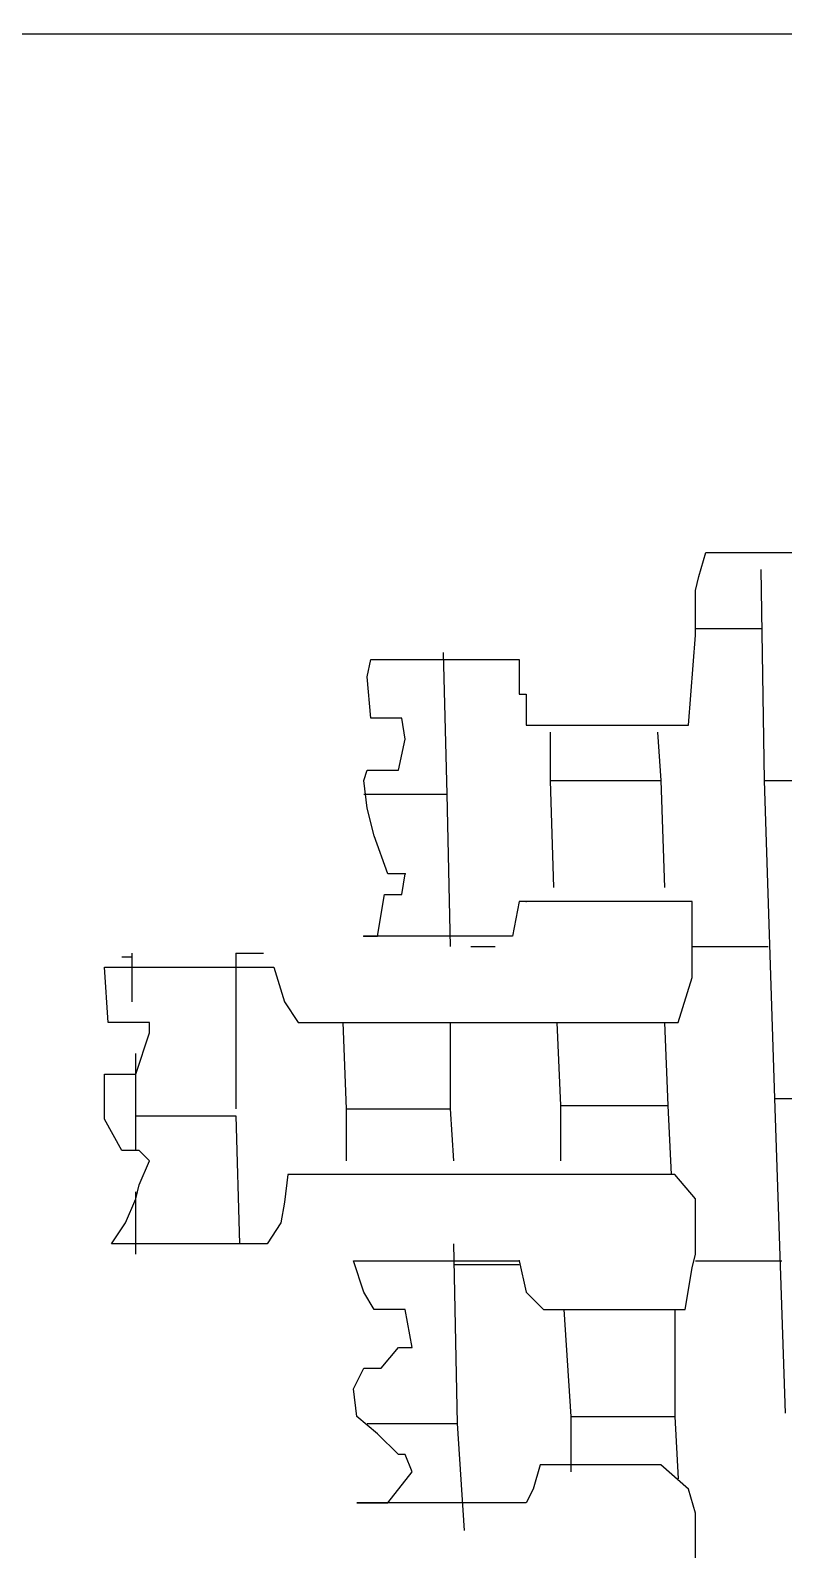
# Model space of a CAD drawing. Extents: x 735054 to 735644, y 4350981 to 4352008.
# Drawn here: x 735085.585 to 735087.765, y 4351837.795 to 4351842.19 of the extents above; entities that cross this region are included whole.
import ezdxf

# ---------------------------------------------------------------- set-up
doc = ezdxf.new("R2010")
doc.units = 0
doc.layers.get('0').update_dxf_attribs({"linetype": 'CONTINUOUS'})

msp = doc.modelspace()

# ---------------------------------------------------------------- linework, layer by layer
at = {"color": 0, "linetype": 'CONTINUOUS'}
for p, q in [((735085.45, 4351842.18), (735086.36, 4351842.18)), ((735085.45, 4351842.18), (735086.36, 4351842.18)), ((735086.36, 4351842.18), (735087.41, 4351842.18)), ((735086.36, 4351842.18), (735087.41, 4351842.18)), ((735087.41, 4351842.18), (735088.19, 4351842.18)), ((735087.41, 4351842.18), (735088.19, 4351842.18)), ((735087.52, 4351840.61), (735087.54, 4351840.68)), ((735087.52, 4351840.61), (735087.54, 4351840.68)), ((735087.54, 4351840.68), (735087.74, 4351840.68)), ((735087.54, 4351840.68), (735087.74, 4351840.68)), ((735087.74, 4351840.68), (735087.86, 4351840.68)), ((735087.74, 4351840.68), (735087.86, 4351840.68)), ((735087.71, 4351840.02), (735087.7, 4351840.63)), ((735087.71, 4351840.02), (735087.7, 4351840.63)), ((735087.51, 4351840.57), (735087.52, 4351840.61)), ((735087.51, 4351840.57), (735087.52, 4351840.61)), ((735087.51, 4351840.44), (735087.51, 4351840.57)), ((735087.51, 4351840.44), (735087.51, 4351840.57)), ((735087.49, 4351840.18), (735087.51, 4351840.44)), ((735087.49, 4351840.18), (735087.51, 4351840.44)), ((735087.51, 4351840.46), (735087.7, 4351840.46)), ((735087.51, 4351840.46), (735087.7, 4351840.46)), ((735086.56, 4351840.32), (735086.57, 4351840.37)), ((735086.56, 4351840.32), (735086.57, 4351840.37)), ((735086.57, 4351840.37), (735086.58, 4351840.37)), ((735086.57, 4351840.37), (735086.58, 4351840.37)), ((735086.58, 4351840.37), (735086.67, 4351840.37)), ((735086.58, 4351840.37), (735086.67, 4351840.37)), ((735086.67, 4351840.37), (735086.78, 4351840.37)), ((735086.67, 4351840.37), (735086.78, 4351840.37)), ((735086.78, 4351840.39), (735086.79, 4351839.98)), ((735086.78, 4351840.39), (735086.79, 4351839.98)), ((735086.78, 4351840.37), (735086.82, 4351840.37)), ((735086.78, 4351840.37), (735086.82, 4351840.37)), ((735086.82, 4351840.37), (735086.88, 4351840.37)), ((735086.82, 4351840.37), (735086.88, 4351840.37)), ((735086.88, 4351840.37), (735086.95, 4351840.37)), ((735086.88, 4351840.37), (735086.95, 4351840.37)), ((735086.95, 4351840.37), (735087, 4351840.37)), ((735086.95, 4351840.37), (735087, 4351840.37)), ((735087, 4351840.37), (735087, 4351840.33)), ((735087, 4351840.37), (735087, 4351840.33)), ((735086.57, 4351840.2), (735086.56, 4351840.32)), ((735086.57, 4351840.2), (735086.56, 4351840.32)), ((735087, 4351840.33), (735087, 4351840.27)), ((735087, 4351840.33), (735087, 4351840.27)), ((735087, 4351840.27), (735087.02, 4351840.27)), ((735087, 4351840.27), (735087.02, 4351840.27)), ((735087.02, 4351840.27), (735087.02, 4351840.18)), ((735087.02, 4351840.27), (735087.02, 4351840.18)), ((735086.61, 4351840.2), (735086.57, 4351840.2)), ((735086.61, 4351840.2), (735086.57, 4351840.2)), ((735086.66, 4351840.2), (735086.61, 4351840.2)), ((735086.66, 4351840.2), (735086.61, 4351840.2)), ((735086.67, 4351840.14), (735086.66, 4351840.2)), ((735086.67, 4351840.14), (735086.66, 4351840.2)), ((735087.02, 4351840.18), (735087.08, 4351840.18)), ((735087.02, 4351840.18), (735087.08, 4351840.18)), ((735087.08, 4351840.18), (735087.16, 4351840.18)), ((735087.08, 4351840.18), (735087.16, 4351840.18)), ((735087.16, 4351840.18), (735087.28, 4351840.18)), ((735087.16, 4351840.18), (735087.28, 4351840.18)), ((735087.28, 4351840.18), (735087.35, 4351840.18)), ((735087.28, 4351840.18), (735087.35, 4351840.18)), ((735087.35, 4351840.18), (735087.41, 4351840.18)), ((735087.35, 4351840.18), (735087.41, 4351840.18)), ((735087.41, 4351840.18), (735087.45, 4351840.18)), ((735087.41, 4351840.18), (735087.45, 4351840.18)), ((735087.45, 4351840.18), (735087.49, 4351840.18)), ((735087.45, 4351840.18), (735087.49, 4351840.18)), ((735086.65, 4351840.05), (735086.67, 4351840.14)), ((735086.65, 4351840.05), (735086.67, 4351840.14)), ((735087.09, 4351840.02), (735087.09, 4351840.16)), ((735087.09, 4351840.02), (735087.09, 4351840.16)), ((735087.4, 4351840.16), (735087.41, 4351840.02)), ((735087.4, 4351840.16), (735087.41, 4351840.02)), ((735086.55, 4351840.02), (735086.56, 4351840.05)), ((735086.55, 4351840.02), (735086.56, 4351840.05)), ((735086.56, 4351840.05), (735086.61, 4351840.05)), ((735086.56, 4351840.05), (735086.61, 4351840.05)), ((735086.61, 4351840.05), (735086.65, 4351840.05)), ((735086.61, 4351840.05), (735086.65, 4351840.05)), ((735086.56, 4351839.94), (735086.55, 4351840.02)), ((735086.56, 4351839.94), (735086.55, 4351840.02)), ((735086.58, 4351839.86), (735086.56, 4351839.94)), ((735086.58, 4351839.86), (735086.56, 4351839.94)), ((735086.62, 4351839.75), (735086.58, 4351839.86)), ((735086.62, 4351839.75), (735086.58, 4351839.86)), ((735086.67, 4351839.75), (735086.62, 4351839.75)), ((735086.67, 4351839.75), (735086.62, 4351839.75)), ((735086.66, 4351839.69), (735086.67, 4351839.75)), ((735086.66, 4351839.69), (735086.67, 4351839.75)), ((735086.59, 4351839.57), (735086.61, 4351839.69)), ((735086.59, 4351839.57), (735086.61, 4351839.69)), ((735086.61, 4351839.69), (735086.66, 4351839.69)), ((735086.61, 4351839.69), (735086.66, 4351839.69)), ((735087, 4351839.67), (735086.98, 4351839.57)), ((735087, 4351839.67), (735086.98, 4351839.57)), ((735087.02, 4351839.67), (735087, 4351839.67)), ((735087.02, 4351839.67), (735087, 4351839.67)), ((735087.08, 4351839.67), (735087.02, 4351839.67)), ((735087.08, 4351839.67), (735087.02, 4351839.67)), ((735087.15, 4351839.67), (735087.08, 4351839.67)), ((735087.15, 4351839.67), (735087.08, 4351839.67)), ((735087.24, 4351839.67), (735087.15, 4351839.67)), ((735087.24, 4351839.67), (735087.15, 4351839.67)), ((735087.31, 4351839.67), (735087.24, 4351839.67)), ((735087.31, 4351839.67), (735087.24, 4351839.67)), ((735087.4, 4351839.67), (735087.31, 4351839.67)), ((735087.4, 4351839.67), (735087.31, 4351839.67)), ((735087.46, 4351839.67), (735087.4, 4351839.67)), ((735087.46, 4351839.67), (735087.4, 4351839.67)), ((735087.5, 4351839.67), (735087.46, 4351839.67)), ((735087.5, 4351839.67), (735087.46, 4351839.67)), ((735087.5, 4351839.61), (735087.5, 4351839.67)), ((735087.5, 4351839.61), (735087.5, 4351839.67)), ((735087.5, 4351839.57), (735087.5, 4351839.61)), ((735087.5, 4351839.57), (735087.5, 4351839.61)), ((735086.59, 4351839.57), (735086.55, 4351839.57)), ((735086.55, 4351839.57), (735086.56, 4351839.57)), ((735086.59, 4351839.57), (735086.55, 4351839.57)), ((735086.55, 4351839.57), (735086.56, 4351839.57)), ((735086.56, 4351839.57), (735086.59, 4351839.57)), ((735086.56, 4351839.57), (735086.59, 4351839.57)), ((735086.66, 4351839.57), (735086.59, 4351839.57)), ((735086.66, 4351839.57), (735086.59, 4351839.57)), ((735086.71, 4351839.57), (735086.66, 4351839.57)), ((735086.71, 4351839.57), (735086.66, 4351839.57)), ((735086.79, 4351839.57), (735086.71, 4351839.57)), ((735086.79, 4351839.57), (735086.71, 4351839.57)), ((735086.82, 4351839.57), (735086.79, 4351839.57)), ((735086.82, 4351839.57), (735086.79, 4351839.57)), ((735086.84, 4351839.57), (735086.82, 4351839.57)), ((735086.84, 4351839.57), (735086.82, 4351839.57)), ((735086.87, 4351839.57), (735086.84, 4351839.57)), ((735086.87, 4351839.57), (735086.84, 4351839.57)), ((735086.92, 4351839.57), (735086.87, 4351839.57)), ((735086.92, 4351839.57), (735086.87, 4351839.57)), ((735086.98, 4351839.57), (735086.92, 4351839.57)), ((735086.98, 4351839.57), (735086.92, 4351839.57)), ((735087.5, 4351839.5), (735087.5, 4351839.57)), ((735087.5, 4351839.5), (735087.5, 4351839.57)), ((735085.88, 4351839.38), (735085.88, 4351839.52)), ((735085.88, 4351839.38), (735085.88, 4351839.52)), ((735086.18, 4351839.52), (735086.18, 4351839.07)), ((735086.18, 4351839.52), (735086.26, 4351839.52)), ((735086.18, 4351839.52), (735086.18, 4351839.07)), ((735086.18, 4351839.52), (735086.26, 4351839.52)), ((735086.86, 4351839.54), (735086.93, 4351839.54)), ((735086.86, 4351839.54), (735086.93, 4351839.54)), ((735087.5, 4351839.54), (735087.72, 4351839.54)), ((735087.5, 4351839.54), (735087.72, 4351839.54)), ((735085.81, 4351839.32), (735085.8, 4351839.48)), ((735085.8, 4351839.48), (735085.81, 4351839.48)), ((735085.81, 4351839.32), (735085.8, 4351839.48)), ((735085.8, 4351839.48), (735085.81, 4351839.48)), ((735085.81, 4351839.48), (735085.86, 4351839.48)), ((735085.81, 4351839.48), (735085.86, 4351839.48)), ((735085.85, 4351839.51), (735085.88, 4351839.51)), ((735085.85, 4351839.51), (735085.88, 4351839.51)), ((735085.86, 4351839.48), (735085.99, 4351839.48)), ((735085.86, 4351839.48), (735085.99, 4351839.48)), ((735085.99, 4351839.48), (735086.1, 4351839.48)), ((735085.99, 4351839.48), (735086.1, 4351839.48)), ((735086.1, 4351839.48), (735086.18, 4351839.48)), ((735086.1, 4351839.48), (735086.18, 4351839.48)), ((735086.18, 4351839.48), (735086.26, 4351839.48)), ((735086.18, 4351839.48), (735086.26, 4351839.48)), ((735086.26, 4351839.48), (735086.29, 4351839.48)), ((735086.26, 4351839.48), (735086.29, 4351839.48)), ((735086.29, 4351839.48), (735086.32, 4351839.38)), ((735086.29, 4351839.48), (735086.32, 4351839.38)), ((735087.5, 4351839.45), (735087.5, 4351839.5)), ((735087.5, 4351839.45), (735087.5, 4351839.5)), ((735087.46, 4351839.32), (735087.5, 4351839.45)), ((735087.46, 4351839.32), (735087.5, 4351839.45)), ((735086.32, 4351839.38), (735086.36, 4351839.32)), ((735086.32, 4351839.38), (735086.36, 4351839.32)), ((735085.88, 4351839.32), (735085.81, 4351839.32)), ((735085.88, 4351839.32), (735085.81, 4351839.32)), ((735085.93, 4351839.32), (735085.88, 4351839.32)), ((735085.93, 4351839.32), (735085.88, 4351839.32)), ((735085.93, 4351839.29), (735085.93, 4351839.32)), ((735085.93, 4351839.29), (735085.93, 4351839.32)), ((735086.36, 4351839.32), (735086.52, 4351839.32)), ((735086.36, 4351839.32), (735086.52, 4351839.32)), ((735086.5, 4351839.07), (735086.49, 4351839.32)), ((735086.5, 4351839.07), (735086.49, 4351839.32)), ((735086.52, 4351839.32), (735086.82, 4351839.32)), ((735086.52, 4351839.32), (735086.82, 4351839.32)), ((735086.8, 4351839.32), (735086.8, 4351839.07)), ((735086.8, 4351839.32), (735086.8, 4351839.07)), ((735086.82, 4351839.32), (735087.08, 4351839.32)), ((735086.82, 4351839.32), (735087.08, 4351839.32)), ((735087.08, 4351839.32), (735087.28, 4351839.32)), ((735087.08, 4351839.32), (735087.28, 4351839.32)), ((735087.12, 4351839.08), (735087.11, 4351839.32)), ((735087.12, 4351839.08), (735087.11, 4351839.32)), ((735087.28, 4351839.32), (735087.39, 4351839.32)), ((735087.28, 4351839.32), (735087.39, 4351839.32)), ((735087.39, 4351839.32), (735087.46, 4351839.32)), ((735087.39, 4351839.32), (735087.46, 4351839.32)), ((735087.42, 4351839.32), (735087.43, 4351839.08)), ((735087.42, 4351839.32), (735087.43, 4351839.08)), ((735085.89, 4351839.17), (735085.93, 4351839.29)), ((735085.89, 4351839.17), (735085.93, 4351839.29)), ((735085.89, 4351839.05), (735085.89, 4351839.23)), ((735085.89, 4351839.05), (735085.89, 4351839.23)), ((735085.8, 4351839.08), (735085.8, 4351839.17)), ((735085.8, 4351839.17), (735085.85, 4351839.17)), ((735085.8, 4351839.08), (735085.8, 4351839.17)), ((735085.8, 4351839.17), (735085.85, 4351839.17)), ((735085.85, 4351839.17), (735085.89, 4351839.17)), ((735085.85, 4351839.17), (735085.89, 4351839.17)), ((735085.8, 4351839.04), (735085.8, 4351839.08)), ((735085.8, 4351839.04), (735085.8, 4351839.08)), ((735085.85, 4351838.95), (735085.8, 4351839.04)), ((735085.85, 4351838.95), (735085.8, 4351839.04)), ((735085.9, 4351838.95), (735085.85, 4351838.95)), ((735085.9, 4351838.95), (735085.85, 4351838.95)), ((735085.93, 4351838.92), (735085.9, 4351838.95)), ((735085.93, 4351838.92), (735085.9, 4351838.95)), ((735085.9, 4351838.85), (735085.93, 4351838.92)), ((735085.9, 4351838.85), (735085.93, 4351838.92)), ((735086.33, 4351838.88), (735086.32, 4351838.8)), ((735086.33, 4351838.88), (735086.32, 4351838.8)), ((735086.36, 4351838.88), (735086.33, 4351838.88)), ((735086.36, 4351838.88), (735086.33, 4351838.88)), ((735086.42, 4351838.88), (735086.36, 4351838.88)), ((735086.42, 4351838.88), (735086.36, 4351838.88)), ((735086.47, 4351838.88), (735086.42, 4351838.88)), ((735086.47, 4351838.88), (735086.42, 4351838.88)), ((735086.59, 4351838.88), (735086.47, 4351838.88)), ((735086.59, 4351838.88), (735086.47, 4351838.88)), ((735086.78, 4351838.88), (735086.59, 4351838.88)), ((735086.78, 4351838.88), (735086.59, 4351838.88)), ((735087.06, 4351838.88), (735086.78, 4351838.88)), ((735087.06, 4351838.88), (735086.78, 4351838.88)), ((735087.31, 4351838.88), (735087.06, 4351838.88)), ((735087.31, 4351838.88), (735087.06, 4351838.88)), ((735087.45, 4351838.88), (735087.31, 4351838.88)), ((735087.45, 4351838.88), (735087.31, 4351838.88)), ((735087.51, 4351838.81), (735087.45, 4351838.88)), ((735087.51, 4351838.81), (735087.45, 4351838.88)), ((735085.89, 4351838.81), (735085.9, 4351838.85)), ((735085.89, 4351838.81), (735085.9, 4351838.85)), ((735085.89, 4351838.65), (735085.89, 4351838.83)), ((735085.89, 4351838.65), (735085.89, 4351838.83)), ((735085.86, 4351838.74), (735085.89, 4351838.81)), ((735085.86, 4351838.74), (735085.89, 4351838.81)), ((735086.32, 4351838.8), (735086.31, 4351838.74)), ((735086.32, 4351838.8), (735086.31, 4351838.74)), ((735087.51, 4351838.65), (735087.51, 4351838.81)), ((735087.51, 4351838.65), (735087.51, 4351838.81)), ((735085.82, 4351838.68), (735085.86, 4351838.74)), ((735085.82, 4351838.68), (735085.86, 4351838.74)), ((735086.31, 4351838.74), (735086.27, 4351838.68)), ((735086.31, 4351838.74), (735086.27, 4351838.68)), ((735085.9, 4351838.68), (735085.82, 4351838.68)), ((735085.9, 4351838.68), (735085.82, 4351838.68)), ((735085.97, 4351838.68), (735085.9, 4351838.68)), ((735085.97, 4351838.68), (735085.9, 4351838.68)), ((735086.05, 4351838.68), (735085.97, 4351838.68)), ((735086.05, 4351838.68), (735085.97, 4351838.68)), ((735086.13, 4351838.68), (735086.05, 4351838.68)), ((735086.13, 4351838.68), (735086.05, 4351838.68)), ((735086.21, 4351838.68), (735086.13, 4351838.68)), ((735086.21, 4351838.68), (735086.13, 4351838.68)), ((735086.27, 4351838.68), (735086.21, 4351838.68)), ((735086.27, 4351838.68), (735086.21, 4351838.68)), ((735086.81, 4351838.68), (735086.82, 4351838.16)), ((735086.81, 4351838.68), (735086.82, 4351838.16)), ((735087.5, 4351838.61), (735087.51, 4351838.65)), ((735087.5, 4351838.61), (735087.51, 4351838.65)), ((735086.55, 4351838.54), (735086.52, 4351838.63)), ((735086.52, 4351838.63), (735086.53, 4351838.63)), ((735086.55, 4351838.54), (735086.52, 4351838.63)), ((735086.52, 4351838.63), (735086.53, 4351838.63)), ((735086.53, 4351838.63), (735086.66, 4351838.63)), ((735086.53, 4351838.63), (735086.66, 4351838.63)), ((735086.66, 4351838.63), (735086.8, 4351838.63)), ((735086.66, 4351838.63), (735086.8, 4351838.63)), ((735086.8, 4351838.63), (735086.95, 4351838.63)), ((735086.8, 4351838.63), (735086.95, 4351838.63)), ((735086.81, 4351838.62), (735087, 4351838.62)), ((735086.81, 4351838.62), (735087, 4351838.62)), ((735086.95, 4351838.63), (735087, 4351838.63)), ((735086.95, 4351838.63), (735087, 4351838.63)), ((735087, 4351838.63), (735087.02, 4351838.54)), ((735087, 4351838.63), (735087.02, 4351838.54)), ((735087.48, 4351838.49), (735087.5, 4351838.61)), ((735087.48, 4351838.49), (735087.5, 4351838.61)), ((735087.51, 4351838.63), (735087.76, 4351838.63)), ((735087.51, 4351838.63), (735087.76, 4351838.63)), ((735086.58, 4351838.49), (735086.55, 4351838.54)), ((735086.58, 4351838.49), (735086.55, 4351838.54)), ((735087.02, 4351838.54), (735087.07, 4351838.49)), ((735087.02, 4351838.54), (735087.07, 4351838.49)), ((735086.67, 4351838.49), (735086.58, 4351838.49)), ((735086.67, 4351838.49), (735086.58, 4351838.49)), ((735086.69, 4351838.38), (735086.67, 4351838.49)), ((735086.69, 4351838.38), (735086.67, 4351838.49)), ((735087.07, 4351838.49), (735087.17, 4351838.49)), ((735087.07, 4351838.49), (735087.17, 4351838.49)), ((735087.15, 4351838.18), (735087.13, 4351838.49)), ((735087.15, 4351838.18), (735087.13, 4351838.49)), ((735087.17, 4351838.49), (735087.28, 4351838.49)), ((735087.17, 4351838.49), (735087.28, 4351838.49)), ((735087.28, 4351838.49), (735087.39, 4351838.49)), ((735087.28, 4351838.49), (735087.39, 4351838.49)), ((735087.39, 4351838.49), (735087.48, 4351838.49)), ((735087.39, 4351838.49), (735087.48, 4351838.49)), ((735087.45, 4351838.49), (735087.45, 4351838.18)), ((735087.45, 4351838.49), (735087.45, 4351838.18)), ((735086.6, 4351838.32), (735086.65, 4351838.38)), ((735086.6, 4351838.32), (735086.65, 4351838.38)), ((735086.65, 4351838.38), (735086.69, 4351838.38)), ((735086.65, 4351838.38), (735086.69, 4351838.38)), ((735086.52, 4351838.26), (735086.55, 4351838.32)), ((735086.52, 4351838.26), (735086.55, 4351838.32)), ((735086.55, 4351838.32), (735086.6, 4351838.32)), ((735086.55, 4351838.32), (735086.6, 4351838.32)), ((735086.53, 4351838.18), (735086.52, 4351838.26)), ((735086.53, 4351838.18), (735086.52, 4351838.26)), ((735086.59, 4351838.13), (735086.53, 4351838.18)), ((735086.59, 4351838.13), (735086.53, 4351838.18)), ((735086.65, 4351838.07), (735086.59, 4351838.13)), ((735086.65, 4351838.07), (735086.59, 4351838.13)), ((735086.67, 4351838.07), (735086.65, 4351838.07)), ((735086.67, 4351838.07), (735086.65, 4351838.07)), ((735086.69, 4351838.02), (735086.67, 4351838.07)), ((735086.69, 4351838.02), (735086.67, 4351838.07)), ((735087.06, 4351838.04), (735087.04, 4351837.97)), ((735087.06, 4351838.04), (735087.04, 4351837.97)), ((735087.12, 4351838.04), (735087.06, 4351838.04)), ((735087.12, 4351838.04), (735087.06, 4351838.04)), ((735087.25, 4351838.04), (735087.12, 4351838.04)), ((735087.25, 4351838.04), (735087.12, 4351838.04)), ((735087.41, 4351838.04), (735087.25, 4351838.04)), ((735087.41, 4351838.04), (735087.25, 4351838.04)), ((735087.49, 4351837.97), (735087.41, 4351838.04)), ((735087.49, 4351837.97), (735087.41, 4351838.04)), ((735086.62, 4351837.93), (735086.69, 4351838.02)), ((735086.62, 4351837.93), (735086.69, 4351838.02)), ((735087.04, 4351837.97), (735087.02, 4351837.93)), ((735087.04, 4351837.97), (735087.02, 4351837.93)), ((735087.51, 4351837.9), (735087.49, 4351837.97)), ((735087.51, 4351837.9), (735087.49, 4351837.97)), ((735086.56, 4351837.93), (735086.53, 4351837.93)), ((735086.53, 4351837.93), (735086.57, 4351837.93)), ((735086.56, 4351837.93), (735086.53, 4351837.93)), ((735086.53, 4351837.93), (735086.57, 4351837.93)), ((735086.6, 4351837.93), (735086.56, 4351837.93)), ((735086.6, 4351837.93), (735086.56, 4351837.93)), ((735086.57, 4351837.93), (735086.62, 4351837.93)), ((735086.57, 4351837.93), (735086.62, 4351837.93)), ((735086.75, 4351837.93), (735086.6, 4351837.93)), ((735086.75, 4351837.93), (735086.6, 4351837.93)), ((735086.88, 4351837.93), (735086.75, 4351837.93)), ((735086.88, 4351837.93), (735086.75, 4351837.93)), ((735086.99, 4351837.93), (735086.88, 4351837.93)), ((735086.99, 4351837.93), (735086.88, 4351837.93)), ((735087.02, 4351837.93), (735086.99, 4351837.93)), ((735087.02, 4351837.93), (735086.99, 4351837.93)), ((735087.51, 4351837.56), (735087.51, 4351837.9)), ((735087.51, 4351837.56), (735087.51, 4351837.9))]:
    msp.add_line(p, q, dxfattribs=at)
for points in [[(735087.1, 4351839.71), (735087.09, 4351840.02), (735087.41, 4351840.02), (735087.42, 4351839.71)], [(735087.1, 4351839.71), (735087.09, 4351840.02), (735087.41, 4351840.02), (735087.42, 4351839.71)], [(735087.74, 4351839.1), (735087.71, 4351840.02), (735088.04, 4351840.02), (735088.05, 4351839.1)], [(735087.74, 4351839.1), (735087.71, 4351840.02), (735088.04, 4351840.02), (735088.05, 4351839.1)], [(735086.55, 4351839.98), (735086.79, 4351839.98), (735086.8, 4351839.54)], [(735086.55, 4351839.98), (735086.79, 4351839.98), (735086.8, 4351839.54)], [(735087.12, 4351838.92), (735087.12, 4351839.08), (735087.43, 4351839.08), (735087.44, 4351838.88)], [(735087.12, 4351838.92), (735087.12, 4351839.08), (735087.43, 4351839.08), (735087.44, 4351838.88)], [(735087.77, 4351838.19), (735087.74, 4351839.1), (735088.05, 4351839.1), (735088.07, 4351838.19)], [(735087.77, 4351838.19), (735087.74, 4351839.1), (735088.05, 4351839.1), (735088.07, 4351838.19)], [(735085.89, 4351838.95), (735085.89, 4351839.05), (735086.18, 4351839.05), (735086.19, 4351838.68)], [(735085.89, 4351838.95), (735085.89, 4351839.05), (735086.18, 4351839.05), (735086.19, 4351838.68)], [(735086.5, 4351838.92), (735086.5, 4351839.07), (735086.8, 4351839.07), (735086.81, 4351838.92)], [(735086.5, 4351838.92), (735086.5, 4351839.07), (735086.8, 4351839.07), (735086.81, 4351838.92)], [(735086.56, 4351838.16), (735086.82, 4351838.16), (735086.84, 4351837.85)], [(735086.56, 4351838.16), (735086.82, 4351838.16), (735086.84, 4351837.85)], [(735087.15, 4351838.02), (735087.15, 4351838.18), (735087.45, 4351838.18), (735087.46, 4351838)], [(735087.15, 4351838.02), (735087.15, 4351838.18), (735087.45, 4351838.18), (735087.46, 4351838)]]:
    msp.add_lwpolyline(points, dxfattribs=at)
for p in [(735086.67, 4351839.75), (735086.67, 4351839.75), (735087.02, 4351839.67), (735087.02, 4351839.67), (735086.55, 4351839.57), (735086.55, 4351839.57), (735087, 4351838.63), (735087, 4351838.63)]:
    msp.add_point(p, dxfattribs=at)

# ---------------------------------------------------------------- meshes
mesh = msp.add_polyface(dxfattribs=at)
corners = [(735362.5, 4350981), (735054.5, 4352007.5), (735644, 4350981), (735644, 4352007.5), (735054.5, 4350981)]
mesh.append_faces([[corners[k] for k in face] for face in [(0, 1, 4), (1, 0, 2, 3)]], dxfattribs={"vtx0": -1, "color": 0})
mesh = msp.add_polyface(dxfattribs=at)
corners = [(735345.58, 4351821), (735345.58, 4352001.5), (735064.5, 4352001.5), (735064.5, 4351821)]
mesh.append_faces([[corners[k] for k in face] for face in [(0, 1, 2, 3)]], dxfattribs={"color": 0})

doc.saveas('drawing.dxf')
